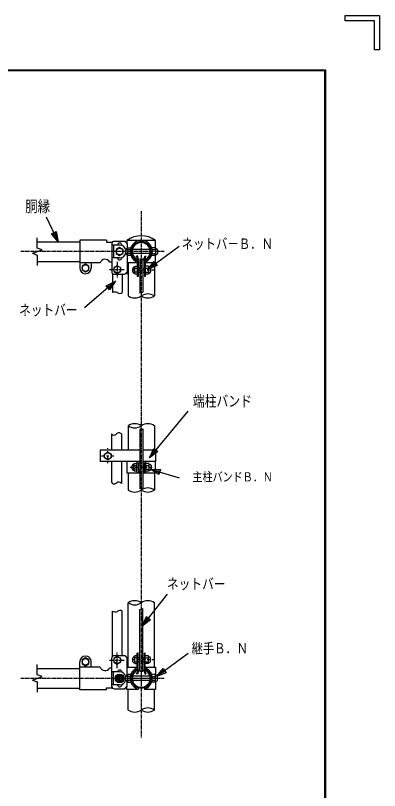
# Model space of a CAD drawing. Units: millimetres, scale not verified. Extents: x -4425 to 4425, y -3150 to 3150.
# Drawn here: x 2912 to 4425, y -69 to 3150 of the extents above; entities that cross this region are included whole.
import ezdxf
from ezdxf.enums import TextEntityAlignment as Align

# ---------------------------------------------------------------- set-up
doc = ezdxf.new("R2010")
doc.units = ezdxf.units.MM
doc.header["$LTSCALE"] = 20
for name, pattern in [('USER1', [1.01, 0.5, -0.25, 0.01, -0.25]), ('USER2', [1.125, 0.75, -0.125, 0.125, -0.125]), ('USER4', [2, 1.25, -0.25, 0.25, -0.25]), ('USER5', [0.375, 0.25, -0.125])]:
    doc.linetypes.add(name, pattern=pattern)
for name, color, linetype, lineweight in [('0-1_1', 7, 'Continuous', 25), ('0-2_0', 7, 'Continuous', 25), ('0-3_CENTLN-L', 2, 'USER2', 25), ('0-7_WAKU', 7, 'Continuous', 25)]:
    doc.layers.add(name, color=color, linetype=linetype, lineweight=lineweight)
doc.styles.add('ＭＳ ゴシック', font='')
doc.styles.get('ＭＳ ゴシック').set_extended_font_data('MS Gothic')

# ---------------------------------------------------------------- blocks, each defined once
blk = doc.blocks.new('C3')
at = {"layer": '0-1_1', "color": 4}
blk.add_line((157722.2, 110823.7), (154673.5, 109612.2), dxfattribs=at)
blk.add_lwpolyline([(156864, 110708.7), (157722.2, 110823.7), (157019.1, 110318.3)], close=True, dxfattribs=at)
blk.add_lwpolyline([(156902.8, 110611.1), (157331.9, 110668.6), (156980.3, 110415.9)], dxfattribs=at)
blk = doc.blocks.new('C1')
at = {"layer": '0-1_1', "color": 4}
blk.add_line((145241, 99399), (147344.1, 102056.1), dxfattribs=at)
blk.add_lwpolyline([(145927, 99927.3), (145241, 99399), (145597.6, 100188)], close=True, dxfattribs=at)
blk.add_lwpolyline([(145844.6, 99992.5), (145501.6, 99728.3), (145680, 100122.8)], dxfattribs=at)
blk = doc.blocks.new('C0')
at = {"layer": '0-1_1', "color": 4}
blk.add_line((137933.8, 113176.5), (136967.4, 115229), dxfattribs=at)
blk.add_lwpolyline([(137766, 114026), (137933.8, 113176.5), (137386, 113847)], close=True, dxfattribs=at)
blk.add_lwpolyline([(137671, 113981.2), (137754.9, 113556.5), (137481, 113891.8)], dxfattribs=at)
blk = doc.blocks.new('C2')
at = {"layer": '0-1_1', "color": 4}
blk.add_line((157676.5, 103912.6), (155929.2, 105743.2), dxfattribs=at)
blk.add_lwpolyline([(157248.4, 104665.2), (157676.5, 103912.6), (156944.6, 104375.3)], close=True, dxfattribs=at)
blk.add_lwpolyline([(157172.5, 104592.7), (157386.5, 104216.4), (157020.6, 104447.8)], dxfattribs=at)
blk = doc.blocks.new('C4')
at = {"layer": '0-1_1', "color": 4}
blk.add_line((114914.8, 103992.9), (118152.7, 107849.7), dxfattribs=at)
blk.add_lwpolyline([(115615.7, 104501.3), (114914.8, 103992.9), (115294.1, 104771.3)], close=True, dxfattribs=at)
blk.add_lwpolyline([(115535.3, 104568.8), (115184.8, 104314.6), (115374.5, 104703.8)], dxfattribs=at)
blk = doc.blocks.new('C15')
at = {"layer": '0-1_1', "color": 4}
blk.add_line((9928.44, 6638.88), (10068.65, 6816.03), dxfattribs=at)
blk.add_lwpolyline([(9974.17, 6674.11), (9928.44, 6638.88), (9952.22, 6691.48)], close=True, dxfattribs=at)
blk.add_lwpolyline([(9968.68, 6678.45), (9945.82, 6660.84), (9957.71, 6687.14)], dxfattribs=at)

msp = doc.modelspace()

# ---------------------------------------------------------------- linework, layer by layer
at = {"layer": '0-1_1', "color": 4}
for p, q in [((3002.84, 2184.34), (3002.84, 2227.2)), ((2982.7, 2162.36), (3022.98, 2177.02)), ((3022.98, 2177.02), (3002.84, 2184.35)), ((3002.84, 411.69), (3002.84, 454.55)), ((2982.7, 389.7), (3022.98, 404.36)), ((3022.98, 404.36), (3002.84, 411.69))]:
    msp.add_line(p, q, dxfattribs=at)
at = {"layer": '0-1_1'}
for p, q in [((3002.84, 2210.4), (3179.71, 2210.4)), ((3375.25, 2215.76), (3375.25, 2204.08)), ((3345.26, 2186.08), (3331.33, 2178.04)), ((3331.33, 2178.04), (3331.33, 2161.96)), ((3331.33, 2161.96), (3345.26, 2153.92)), ((3359.18, 2178.04), (3345.26, 2186.08)), ((3345.26, 2153.92), (3359.18, 2161.96)), ((3359.18, 2161.96), (3359.18, 2178.04)), ((3377.18, 2182.91), (3378.82, 2185.76)), ((3377.18, 2156.46), (3377.18, 2182.91)), ((3378.46, 2177.72), (3389.67, 2177.72)), ((3389.67, 2161.65), (3378.46, 2161.65)), ((3378.82, 2185.76), (3391.86, 2185.76)), ((3471.32, 2178.26), (3398.75, 2178.26)), ((3471.32, 2161.11), (3398.75, 2161.11)), ((3493.96, 2185.76), (3478.21, 2185.76)), ((3480.4, 2177.72), (3493.8, 2177.72)), ((3480.4, 2161.66), (3493.8, 2161.66)), ((3493.96, 2185.76), (3493.96, 2153.62)), ((3493.96, 2181.47), (3498.25, 2181.47)), ((3493.96, 2157.9), (3498.25, 2157.9)), ((3502.53, 2177.19), (3502.53, 2162.19)), ((3002.84, 2128.97), (3179.71, 2128.97)), ((3418.91, 2152.02), (3415.69, 2150.84)), ((3420.83, 2136.72), (3415.69, 2150.84)), ((3418.32, 2126.75), (3418.32, 2065.76)), ((3424.22, 2137.43), (3418.91, 2152.02)), ((3422.18, 2131.06), (3422.18, 2065.76)), ((3428.6, 2140.2), (3428.6, 1998.6)), ((3428.6, 2140.2), (3441.46, 2140.2)), ((3441.46, 2140.2), (3441.46, 2000.48)), ((3445.85, 2137.43), (3451.16, 2152.02)), ((3447.89, 2131.06), (3447.89, 2065.76)), ((3449.24, 2136.72), (3454.38, 2150.84)), ((3451.16, 2152.02), (3454.38, 2150.84)), ((3451.75, 2126.75), (3451.75, 2065.76)), ((3493.96, 2153.62), (3478.21, 2153.62)), ((3203.36, 2117.28), (3189.43, 2109.24)), ((3189.43, 2109.24), (3189.43, 2093.16)), ((3189.43, 2093.16), (3203.36, 2085.12)), ((3217.28, 2109.24), (3203.36, 2117.28)), ((3203.36, 2085.12), (3217.28, 2093.16)), ((3217.28, 2093.16), (3217.28, 2109.24)), ((3335.58, 2110.83), (3321.65, 2102.79)), ((3321.65, 2102.79), (3321.65, 2086.71)), ((3349.51, 2102.79), (3335.58, 2110.83)), ((3349.51, 2086.71), (3349.51, 2102.79)), ((3377.08, 2123.61), (3418.32, 2123.61)), ((3380.61, 2123.61), (3380.61, 1985.4)), ((3406.53, 2105.77), (3408.18, 2108.61)), ((3406.53, 2079.32), (3406.53, 2105.77)), ((3407.82, 2100.58), (3418.32, 2100.58)), ((3408.18, 2108.61), (3418.32, 2108.61)), ((3422.18, 2101.11), (3428.6, 2101.11)), ((3441.46, 2101.11), (3447.89, 2101.11)), ((3464.61, 2108.61), (3451.75, 2108.61)), ((3451.75, 2100.57), (3464.44, 2100.57)), ((3464.61, 2108.61), (3464.61, 2076.47)), ((3464.61, 2104.33), (3468.89, 2104.33)), ((3473.18, 2100.04), (3473.18, 2085.04)), ((3489.46, 2123.61), (3489.46, 1985.4)), ((3315.22, 2079.09), (3315.22, 1999.1)), ((3321.65, 2086.71), (3335.58, 2078.67)), ((3335.58, 2078.67), (3349.51, 2086.71)), ((3355.94, 2075.4), (3355.94, 1999.1)), ((3375.25, 2084.32), (3375.25, 2075.4)), ((3418.32, 2084.51), (3407.82, 2084.51)), ((3422.18, 2065.76), (3418.32, 2065.76)), ((3422.18, 2083.97), (3428.6, 2083.97)), ((3441.46, 2083.97), (3447.89, 2083.97)), ((3451.75, 2065.76), (3447.89, 2065.76)), ((3451.75, 2084.51), (3464.44, 2084.51)), ((3464.61, 2076.47), (3451.75, 2076.47)), ((3464.61, 2080.76), (3468.89, 2080.76)), ((3380.6, 1446.08), (3380.6, 1344.29)), ((3428.6, 1430.72), (3428.6, 1184.58)), ((3441.46, 1433.5), (3441.46, 1188.76)), ((3489.46, 1446.08), (3489.46, 1344.29)), ((3311.82, 1412.29), (3311.82, 1344.29)), ((3352.53, 1412.29), (3352.53, 1344.29)), ((3263.6, 1344.29), (3263.6, 1297.15)), ((3428.6, 1344.29), (3263.6, 1344.29)), ((3494.82, 1344.29), (3441.46, 1344.29)), ((3494.82, 1344.29), (3494.82, 1297.15)), ((3428.6, 1297.15), (3263.6, 1297.15)), ((3311.82, 1297.15), (3311.82, 1211.07)), ((3352.53, 1297.15), (3352.53, 1206.66)), ((3375.25, 1297.15), (3375.25, 1250.01)), ((3415.75, 1297.15), (3375.25, 1297.15)), ((3403.96, 1286.8), (3405.61, 1289.65)), ((3405.61, 1289.65), (3415.75, 1289.65)), ((3428.6, 1297.15), (3415.75, 1297.15)), ((3415.75, 1290.72), (3415.75, 1256.44)), ((3454.32, 1297.15), (3441.46, 1297.15)), ((3494.82, 1297.15), (3441.46, 1297.15)), ((3454.32, 1256.44), (3454.32, 1290.72)), ((3467.18, 1289.65), (3454.32, 1289.65)), ((3467.18, 1289.65), (3467.18, 1257.51)), ((3403.96, 1260.36), (3403.96, 1286.8)), ((3405.25, 1281.62), (3415.75, 1281.62)), ((3415.75, 1265.54), (3405.25, 1265.54)), ((3421.75, 1282.15), (3428.6, 1282.15)), ((3421.75, 1265.01), (3428.6, 1265.01)), ((3421.75, 1256.01), (3428.6, 1256.01)), ((3441.46, 1282.15), (3448.32, 1282.15)), ((3441.46, 1265.01), (3448.32, 1265.01)), ((3454.32, 1281.61), (3467.01, 1281.61)), ((3454.32, 1265.55), (3467.01, 1265.55)), ((3467.18, 1257.51), (3454.32, 1257.51)), ((3467.18, 1285.37), (3471.46, 1285.37)), ((3467.18, 1261.79), (3471.46, 1261.79)), ((3475.75, 1281.08), (3475.75, 1266.08)), ((3375.25, 1250.01), (3415.75, 1250.01)), ((3380.6, 1250.01), (3380.6, 1179.29)), ((3415.75, 1250.01), (3428.6, 1250.01)), ((3441.46, 1250.01), (3454.32, 1250.01)), ((3489.46, 1250.01), (3489.46, 1179.29)), ((3380.6, 443.1), (3380.6, 710.96)), ((3489.46, 443.1), (3489.46, 710.96)), ((3428.6, 426.52), (3428.6, 682.61)), ((3441.46, 426.52), (3441.46, 686.99)), ((3315.22, 487.63), (3315.22, 675.82)), ((3355.94, 491.32), (3355.94, 675.82)), ((3335.58, 488.05), (3321.65, 480.01)), ((3349.51, 480.01), (3335.58, 488.05)), ((3406.53, 487.4), (3406.53, 460.95)), ((3418.32, 439.97), (3418.32, 500.96)), ((3422.18, 500.96), (3418.32, 500.96)), ((3422.18, 435.66), (3422.18, 500.96)), ((3447.89, 435.66), (3447.89, 500.96)), ((3451.75, 500.96), (3447.89, 500.96)), ((3451.75, 439.97), (3451.75, 500.96)), ((3464.6, 490.25), (3451.75, 490.25)), ((3464.6, 458.1), (3464.6, 490.25)), ((3464.6, 485.96), (3468.89, 485.96)), ((3203.35, 481.6), (3189.43, 473.56)), ((3189.43, 473.56), (3189.43, 457.48)), ((3189.43, 457.48), (3203.35, 449.44)), ((3217.28, 473.56), (3203.35, 481.6)), ((3203.35, 449.44), (3217.28, 457.48)), ((3217.28, 457.48), (3217.28, 473.56)), ((3321.65, 480.01), (3321.65, 463.93)), ((3321.65, 463.93), (3335.58, 455.89)), ((3335.58, 455.89), (3349.51, 463.93)), ((3349.51, 463.93), (3349.51, 480.01)), ((3406.53, 460.95), (3408.18, 458.1)), ((3418.32, 482.21), (3407.82, 482.21)), ((3407.82, 466.14), (3418.32, 466.14)), ((3408.18, 458.1), (3418.32, 458.1)), ((3422.18, 482.75), (3428.6, 482.75)), ((3422.18, 465.6), (3428.6, 465.6)), ((3441.46, 482.75), (3447.89, 482.75)), ((3441.46, 465.6), (3447.89, 465.6)), ((3451.75, 482.21), (3464.44, 482.21)), ((3451.75, 466.15), (3464.44, 466.15)), ((3464.6, 458.1), (3451.75, 458.1)), ((3464.6, 462.39), (3468.89, 462.39)), ((3473.18, 466.68), (3473.18, 481.68)), ((3002.84, 437.75), (3179.71, 437.75)), ((3377.07, 443.1), (3418.32, 443.1)), ((3420.83, 430), (3415.69, 415.88)), ((3424.22, 429.29), (3418.91, 414.7)), ((3428.6, 426.52), (3441.46, 426.52)), ((3445.85, 429.29), (3451.16, 414.7)), ((3449.24, 430), (3454.38, 415.88)), ((3377.18, 410.26), (3377.18, 383.81)), ((3389.67, 405.07), (3378.46, 405.07)), ((3378.46, 389), (3389.67, 389)), ((3471.32, 405.6), (3398.75, 405.6)), ((3471.32, 388.46), (3398.75, 388.46)), ((3418.91, 414.7), (3415.69, 415.88)), ((3451.16, 414.7), (3454.38, 415.88)), ((3493.96, 413.1), (3478.21, 413.1)), ((3480.4, 405.06), (3493.8, 405.06)), ((3480.4, 389), (3493.8, 389)), ((3493.96, 380.96), (3493.96, 413.1)), ((3493.96, 408.82), (3498.25, 408.82)), ((3502.53, 389.53), (3502.53, 404.53)), ((3002.84, 356.32), (3179.71, 356.32)), ((3375.25, 350.96), (3375.25, 362.64)), ((3377.18, 383.81), (3378.82, 380.96)), ((3378.82, 380.96), (3391.86, 380.96)), ((3422.18, 358.4), (3422.18, 350.96)), ((3447.89, 358.4), (3447.89, 350.96)), ((3493.96, 380.96), (3478.21, 380.96)), ((3493.96, 385.25), (3498.25, 385.25)), ((3494.82, 385.25), (3494.82, 350.96)), ((3422.18, 350.96), (3375.25, 350.96)), ((3380.6, 265.25), (3380.6, 350.96)), ((3494.82, 350.96), (3447.89, 350.96)), ((3489.46, 265.25), (3489.46, 350.96))]:
    msp.add_line(p, q, dxfattribs=at)
at = {"layer": '0-1_1', "color": 2, "linetype": 'USER2'}
for p, q in [((3530.1, 2169.69), (2934.2, 2169.69)), ((3530.1, 397.03), (2934.2, 397.03))]:
    msp.add_line(p, q, dxfattribs=at)
at = {"layer": '0-1_1', "color": 4, "linetype": 'USER1'}
for p, q in [((3489.55, 2092.54), (3388.56, 2092.54)), ((3295.75, 1290.23), (3295.75, 1352.82)), ((3270.12, 1320.72), (3323.66, 1320.72)), ((3389.49, 1273.58), (3486.67, 1273.58)), ((3489.56, 474.18), (3388.56, 474.18)), ((3530.1, 397.03), (3342.19, 397.03))]:
    msp.add_line(p, q, dxfattribs=at)
at = {"layer": '0-1_1'}
for points in [[(3494.82, 2181.47), (3494.82, 2215.76), (3375.25, 2215.76), (3375.25, 2204.08)], [(3451.75, 2123.61), (3494.82, 2123.61), (3494.82, 2157.9)], [(3391.86, 2153.62), (3378.82, 2153.62), (3377.18, 2156.46)], [(3418.32, 2076.47), (3408.18, 2076.47), (3406.53, 2079.32)], [(3428.6, 1291.15), (3421.75, 1291.15), (3421.75, 1256.01)], [(3441.46, 1256.01), (3448.32, 1256.01), (3448.32, 1291.15), (3441.46, 1291.15)], [(3454.32, 1250.01), (3494.82, 1250.01), (3494.82, 1297.15), (3454.32, 1297.15)], [(3415.75, 1257.51), (3405.61, 1257.51), (3403.96, 1260.36)], [(3418.32, 490.25), (3408.18, 490.25), (3406.53, 487.4)], [(3451.75, 443.1), (3494.82, 443.1), (3494.82, 408.82)], [(3391.86, 413.1), (3378.82, 413.1), (3377.18, 410.26)]]:
    msp.add_lwpolyline(points, dxfattribs=at)
at = {"layer": '0-1_1', "color": 4}
for points in [[(2982.7, 2162.36), (3002.84, 2155.03), (3002.84, 2112.17)], [(2982.7, 389.7), (3002.84, 382.38), (3002.84, 339.52)]]:
    msp.add_lwpolyline(points, dxfattribs=at)
at = {"layer": '0-1_1'}
msp.add_lwpolyline([(3295.75, 1304.64), (3281.82, 1312.68), (3281.82, 1328.76), (3295.75, 1336.81), (3309.68, 1328.76), (3309.68, 1312.68)], close=True, dxfattribs=at)
for centre in [(3345.26, 2170), (3203.36, 2101.2), (3335.58, 2094.75), (3295.75, 1320.72), (3335.58, 471.97), (3203.35, 465.52)]:
    msp.add_circle(centre, 13.93, dxfattribs=at)
for centre, radius, start, end in [((3435.03, 2132.74), 102.31, 54.24183, 125.75825), ((3435.03, 2169.69), 46.07, 291.2717, 248.72839), ((3435.03, 2169.69), 40.71, 288.40869, 251.59216), ((3435.03, 2169.69), 37.29, 294.33505, 245.82556), ((3383.37, 2169.69), 14.76, 114.79445, 245.20555), ((3402.64, 2186.48), 25.71, 187.97958, 199.90953), ((3402.64, 2152.89), 25.71, 160.09047, 172.02042), ((3402.89, 2169.69), 25.71, 161.79012, 198.20988), ((3498.25, 2177.19), 4.29, 0, 90), ((3498.25, 2162.19), 4.29, 270, 0), ((3420.03, 2136.53), 4.29, 245.55103, 10.6546), ((3450.03, 2136.51), 4.29, 169.34531, 287.95502), ((3412.72, 2092.54), 14.76, 114.79445, 245.20555), ((3432, 2109.34), 25.71, 187.97958, 199.90953), ((3432.25, 2092.54), 25.71, 161.79012, 198.20988), ((3468.89, 2100.04), 4.29, 0, 90), ((3432, 2075.75), 25.71, 160.09047, 172.02042), ((3468.89, 2085.04), 4.29, 270, 0), ((3422.18, 1290.72), 6.43, 90, 179.99992), ((3447.89, 1290.72), 6.43, 0, 90), ((3410.15, 1273.58), 14.76, 114.79445, 245.20555), ((3429.43, 1290.37), 25.71, 187.97958, 199.90953), ((3429.43, 1256.79), 25.71, 160.09047, 172.02042), ((3429.68, 1273.58), 25.71, 161.79012, 198.20988), ((3422.18, 1256.44), 6.43, 179.99992, 270), ((3447.89, 1256.44), 6.43, 270, 0), ((3471.46, 1281.08), 4.29, 0, 90), ((3471.46, 1266.08), 4.29, 270, 0), ((3412.72, 474.18), 14.76, 114.79445, 245.20555), ((3432, 490.97), 25.71, 187.97958, 199.90953), ((3468.89, 481.68), 4.29, 0, 90), ((3432, 457.38), 25.71, 160.09047, 172.02042), ((3432.25, 474.18), 25.71, 161.79012, 198.20988), ((3468.89, 466.68), 4.29, 270, 0), ((3435.03, 397.03), 46.07, 111.27162, 253.79686), ((3435.03, 397.03), 40.71, 108.40842, 71.59131), ((3435.03, 397.03), 37.29, 114.17442, 65.66495), ((3420.03, 430.19), 4.29, 349.3454, 114.44897), ((3450.03, 430.21), 4.29, 72.04499, 190.65469), ((3435.03, 397.03), 46.07, 286.20532, 68.7283), ((3383.37, 397.03), 14.76, 114.79445, 245.20555), ((3402.64, 413.83), 25.71, 187.97958, 199.90953), ((3402.64, 380.24), 25.71, 160.09047, 172.02042), ((3402.89, 397.03), 25.71, 161.79012, 198.20988), ((3498.25, 404.53), 4.29, 0, 90), ((3498.25, 389.53), 4.29, 270, 0)]:
    msp.add_arc(centre, radius, start, end, dxfattribs=at)
at = {"layer": '0-1_1', "color": 4}
for centre, radius, start, end in [((3327.46, 1963.56), 37.58, 76.84252, 108.99897), ((3346.58, 2010.89), 15.05, 225.44725, 308.45767), ((3428.22, 2046.08), 47.48, 270.46069, 286.18905), ((3407.82, 2024.32), 47.49, 235.03528, 304.96435), ((3462.25, 1946.48), 47.49, 55.03519, 124.96428), ((3462.25, 2024.32), 47.49, 235.03604, 304.96481), ((3407.82, 1407.16), 47.49, 55.03519, 124.96473), ((3462.25, 1407.16), 47.49, 55.03519, 124.96396), ((3342.12, 1403.06), 13.92, 41.5768, 141.3814), ((3407.82, 1485), 47.49, 235.03528, 304.96405), ((3432.53, 1421.85), 9.69, 72.50359, 113.87069), ((3435.78, 1438.98), 7.89, 267.52176, 316.03711), ((3321.76, 1420.04), 12.6, 217.93228, 318.82498), ((3323.17, 1218.26), 13.44, 212.35681, 317.28018), ((3341.41, 1197.1), 14.66, 40.66016, 124.80574), ((3407.82, 1218.21), 47.49, 235.03528, 304.96435), ((3432.71, 1182.91), 4.43, 58.06492, 157.77608), ((3437.33, 1190.52), 4.49, 239.35608, 336.83289), ((3462.25, 1140.38), 47.49, 55.03519, 124.96428), ((3462.25, 1218.21), 47.49, 235.03604, 304.96481), ((3407.82, 672.04), 47.49, 55.03519, 124.96473), ((3407.82, 749.88), 47.49, 235.03528, 304.96405), ((3462.25, 672.04), 47.49, 55.03519, 124.96396), ((3346.57, 664.03), 15.05, 51.54233, 134.55275), ((3431.53, 695.06), 12.79, 256.76773, 320.89233), ((3327.46, 711.36), 37.58, 251.00103, 283.15748), ((3407.82, 304.16), 47.49, 235.03528, 304.96435), ((3462.25, 226.33), 47.49, 55.03519, 124.96428), ((3462.25, 304.16), 47.49, 235.03604, 304.96481)]:
    msp.add_arc(centre, radius, start, end, dxfattribs=at)
at = {"layer": '0-2_0'}
for p, q in [((3291.08, 2217.3), (3179.71, 2217.3)), ((3291.08, 2217.3), (3291.08, 2208.92)), ((3291.08, 2208.92), (3312.58, 2208.92)), ((3312.58, 2208.92), (3312.58, 2126.4)), ((3345.26, 2196.88), (3312.58, 2196.88)), ((3319.03, 2196.88), (3319.03, 2143.13)), ((3303.58, 2126.4), (3312.58, 2126.4)), ((3345.26, 2143.13), (3312.58, 2143.13)), ((3264.12, 2122.7), (3179.71, 2122.7)), ((3227.01, 2122.7), (3227.01, 2101.2)), ((3179.7, 444.02), (3179.7, 465.52)), ((3227, 444.02), (3227, 465.52)), ((3179.7, 349.42), (3179.7, 444.02)), ((3264.11, 444.02), (3179.7, 444.02)), ((3303.58, 440.32), (3312.57, 440.32)), ((3312.57, 357.8), (3312.57, 440.32)), ((3345.25, 423.59), (3312.57, 423.59)), ((3319.02, 369.84), (3319.02, 423.59)), ((3345.25, 369.84), (3312.57, 369.84)), ((3291.07, 349.42), (3179.7, 349.42))]:
    msp.add_line(p, q, dxfattribs=at)
at = {"layer": '0-2_0', "color": 2}
for p, q in [((3312.58, 2202.25), (3312.58, 2086.15)), ((3323.33, 2213), (3366.33, 2213)), ((3366.33, 2213), (3377.08, 2202.25)), ((3377.08, 2202.25), (3377.08, 2183.04)), ((3377.08, 2156.33), (3377.08, 2086.15)), ((3323.33, 2075.4), (3366.33, 2075.4)), ((3366.33, 2075.4), (3377.08, 2086.15)), ((3323.32, 491.32), (3366.32, 491.32)), ((3366.32, 491.32), (3377.07, 480.57)), ((3312.57, 364.47), (3312.57, 480.57)), ((3377.07, 410.39), (3377.07, 480.57)), ((3366.32, 353.72), (3377.07, 364.47)), ((3377.07, 364.47), (3377.07, 383.68)), ((3323.32, 353.72), (3366.32, 353.72))]:
    msp.add_line(p, q, dxfattribs=at)
at = {"layer": '0-2_0', "linetype": 'USER5'}
for p, q in [((3375.25, 2212.34), (3375.25, 2204.08)), ((3375.25, 2084.32), (3375.25, 2075.4))]:
    msp.add_line(p, q, dxfattribs=at)
at = {"layer": '0-2_0', "color": 2, "linetype": 'USER4'}
msp.add_line((3345.25, 385.43), (3345.25, 408.01), dxfattribs=at)
at = {"layer": '0-2_0'}
for points in [[(3179.71, 2217.3), (3179.71, 2122.7), (3179.71, 2101.2)], [(3291.07, 349.42), (3291.07, 357.8), (3312.57, 357.8)]]:
    msp.add_lwpolyline(points, dxfattribs=at)
msp.add_lwpolyline([(3345.25, 380.59), (3359.22, 388.66), (3359.22, 404.78), (3345.25, 412.84), (3331.29, 404.78), (3331.29, 388.66)], close=True, dxfattribs=at)
for radius in [18.27, 13.96, 9.14, 9.14, 9.14, 9.14, 7.72]:
    msp.add_circle((3345.25, 396.72), radius, dxfattribs=at)
at = {"layer": '0-2_0', "color": 2}
for centre, radius, start, end in [((3323.33, 2202.25), 10.75, 90, 180), ((3345.26, 2195.8), 9.14, 356.73321, 173.24367), ((3345.26, 2144.2), 9.14, 186.75633, 3.26679), ((3323.33, 2086.15), 10.75, 180, 270), ((3323.32, 480.57), 10.75, 90, 180), ((3323.32, 364.47), 10.75, 180, 270)]:
    msp.add_arc(centre, radius, start, end, dxfattribs=at)
at = {"layer": '0-2_0'}
for centre, radius, start, end in [((3345.26, 2170), 26.88, 16.72742, 90), ((3345.26, 2170), 26.88, 270, 342.32724), ((3284.63, 2116.25), 21.5, 28.15683, 162.5424), ((3203.36, 2101.2), 23.65, 180, 0), ((3203.35, 465.52), 23.65, 0, 180), ((3284.62, 450.47), 21.5, 197.4576, 331.84317), ((3345.25, 422.52), 9.14, 356.73321, 173.24367), ((3345.25, 396.72), 26.88, 17.67208, 90), ((3345.25, 396.72), 26.88, 270, 343.27188), ((3345.25, 370.92), 9.14, 186.75633, 3.26679)]:
    msp.add_arc(centre, radius, start, end, dxfattribs=at)
at = {"layer": '0-3_CENTLN-L'}
for p, q in [((3435.03, 2338.1), (3435.03, 151.63)), ((3335.58, 2127.31), (3335.58, 2060.05)), ((3303.61, 2094.75), (3366.23, 2094.75)), ((3335.58, 439.41), (3335.58, 506.67)), ((3303.61, 471.97), (3366.23, 471.97))]:
    msp.add_line(p, q, dxfattribs=at)
at = {"layer": '0-7_WAKU'}
for p, q in [((4281.87, 3150.24), (4425.12, 3150.24)), ((4403.63, 3006.99), (4403.63, 3128.75)), ((-4047.88, 2923.24), (4198.12, 2923.24))]:
    msp.add_line(p, q, dxfattribs=at)
for points in [[(4403.63, 3128.75), (4281.87, 3128.75), (4281.87, 3150.24)], [(4425.12, 3150.24), (4425.12, 3006.99), (4403.63, 3006.99)], [(4198.12, 2923.24), (4198.12, -2922.76), (-4047.88, -2922.76)], [(4196.12, 2921.24), (4196.12, -2920.76), (-4045.88, -2920.76)], [(-4045.88, -2920.76), (-4045.88, 2921.24), (4196.12, 2921.24)]]:
    msp.add_lwpolyline(points, dxfattribs=at)
msp.add_lwpolyline([(-4049.88, 2925.24), (4200.12, 2925.24), (4200.12, -2924.76), (-4049.88, -2924.76)], close=True, dxfattribs=at)

# ---------------------------------------------------------------- block references
at = {"layer": '0-2_0'}
for name, p, xscale, yscale in [('C0', (-3806.93, -3448.43), 0.05, 0.05), ('C4', (-2277.13, -3886.24), 0.05, 0.05), ('C15', (-4007.68, -4365.22), 0.75, 0.75)]:
    msp.add_blockref(name, p, dxfattribs=dict(at, xscale=xscale, yscale=yscale))
at = {"layer": '0-2_0', "xscale": 0.05, "yscale": 0.05}
for name, p, rotation in [('C3', (9703.28, 9439.03), 194.53655), ('C1', (11428.4, 5485.09), 168.61777), ('C2', (7769.77, 9672.85), 209.5339), ('C3', (9740.86, 7747.37), 194.53655)]:
    msp.add_blockref(name, p, dxfattribs=dict(at, rotation=rotation))

# ---------------------------------------------------------------- texts
at = {"layer": '0-1_1', "color": 4, "style": 'ＭＳ ゴシック', "width": 0.8}
for s, height, p in [('胴縁', 47.36, (2952.91, 2319.85)), ('ネットバ－Ｂ．Ｎ', 43.48, (3603.1, 2167.51)), ('ネットバー', 44.57, (2927.47, 1891.13)), ('端柱バンド', 45.1, (3649.1, 1512.47)), ('主柱バンドＢ．Ｎ', 38.29, (3647.72, 1203.28)), ('ネットバー', 44.57, (3542.11, 753.94)), ('継手Ｂ．Ｎ', 42.94, (3644.27, 487.5))]:
    msp.add_text(s, height=height, dxfattribs=at).set_placement(p, align=Align.BOTTOM_LEFT)

doc.saveas('drawing.dxf')
